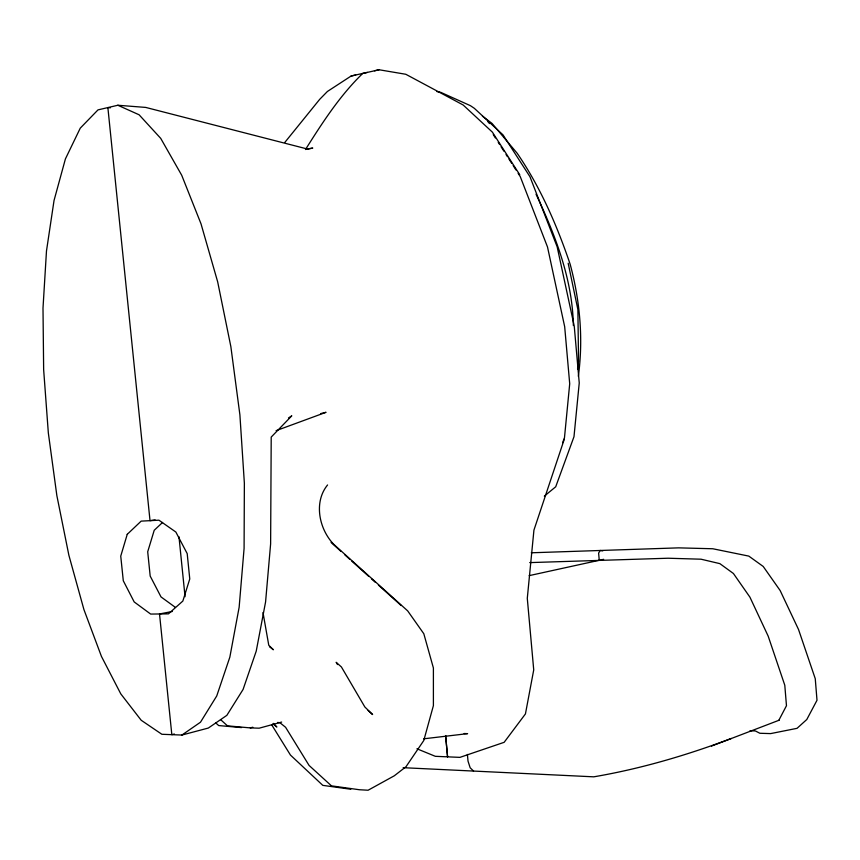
<?xml version="1.0" encoding="UTF-8"?>
<svg xmlns="http://www.w3.org/2000/svg" width="860" height="860" viewBox="0 0 860 860"><rect width="100%" height="100%" fill="white"/><g stroke="black" fill="none" stroke-linecap="round" stroke-linejoin="round"><path stroke-width="1.29" d="M578.339 376.336C583.446 338.883 579.973 300.763 570.191 264.342C556.947 225.341 540.478 187.276 517.129 153.188L492.027 123.431L482.417 116.143M577.565 369.015L578.543 361.211L577.888 309.611L568.18 263.257M564.386 438.933L533.931 530.136L527.288 598.334L533.727 669.897L525.438 713.918L504.143 742.32L459.939 757.37L435.332 756.316L416.939 748.78M562.666 442.674L564.482 437.665L569.707 383.764L564.676 326.671L547.508 246.992L520.257 176.623L518.118 173.301M778.805 720.347L786.47 705.716L784.793 685.248L768.173 636.131L749.92 597.152L733.419 573.502L719.852 563.633L701.04 559.204L668.091 558.226L529.696 562.612M305.472 149.532C322.382 122.69 339.84 95.6 362.759 73.412L367.36 72.401M327.563 484.965C313.502 502.165 319.06 529.008 333.615 544.197L407.661 610.858L423.808 633.734L433.397 667.983L433.397 705.63L423.786 740.514L405.985 766.744L394.278 775.806L368.091 790.232L359.394 789.738L331.465 785.857L309.084 765.443L285.584 727.28L279.984 722.755L277.629 722.432M284.929 142.287L319.694 99.341L327.423 91.461L351.138 76.013L379.142 69.767L405.791 74.272L463.142 104.984L492.371 132.128L519.773 174.784M162.561 522.45L154.22 530.276L147.705 551.776L150.188 576.071L161.013 596.915L175.365 607.364M544.337 496.134L555.711 486.781L573.986 436.708L579.242 382.969L574.243 326.101L557.151 246.788L529.964 176.73L502.992 134.859L474.312 108.295L470.431 105.683L440.707 92.332L436.934 91.611M181.901 735.053L200.487 722.207L216.731 695.966L229.846 657.147L239.144 607.257L244.089 548.39L244.369 483.234L239.897 414.853L230.856 346.612L217.677 281.876L201.014 223.826L181.707 175.246L160.723 138.374L139.094 114.778L117.841 105.253L97.997 109.886L80.259 128.151L65.424 158.885L54.04 200.487L46.483 250.98L43 308.149L43.645 369.606L48.332 432.913L56.857 495.596L68.875 555.248L83.925 609.579L101.448 656.427L120.787 693.87L141.201 720.261L161.863 734.279L181.901 735.053L208.314 728.054L226.857 715.337L243.09 689.43L256.226 651.138L265.579 601.946L270.62 543.928L271.212 437.084L291.787 415.831L288.476 417.96M403.168 767.69L593.765 776.827C640.721 768.818 686.764 755.263 731.301 738.482M711.51 746.082L779.149 720.207M276.103 430.666L326.037 412.305L320.812 413.574M281.661 722.056L259.15 728.194L250.292 727.893L227.481 725.861L220.805 719.798M250.292 727.893L252.819 727.216M174.376 734.01L171.828 734.676L159.519 613.965L172.269 611.471M351.138 76.013L355.696 75.003M374.476 70.789L379.142 69.767M529.147 575.641L603.655 559.322M306.687 149.285L312.771 148.081L307.235 148.974L145.738 107.425L117.841 105.253M155.144 519.913L150.016 520.665L107.876 107.586L110.435 107.779M423.722 738.815L467.603 733.644L464.12 733.526M531.276 552.787L678.615 547.863L712.779 548.755L748.813 556.108L763.218 566.461L780.138 590.519L798.532 629.509L815.258 678.691L817 700.266L806.798 719.508L797.037 728.334L770.635 733.601L759.864 733.268L755.338 730.936L750.017 730.774M241.52 727.592L218.687 725.561L215.699 722.862M350.783 789.243L322.801 785.363L290.465 755.08L271.738 724.883M602.795 550.873L600.205 550.486L598.614 553.109L599.248 560.279M269.47 646.709L273.394 649.762L268.772 645.258L262.988 612.513M273.125 723.98L276.856 726.99L273.233 723.367M331.068 542.466L340.925 551.346M344.881 554.904L349.816 559.344M351.783 561.118L368.564 576.211M371.52 578.877L375.465 582.424M378.421 585.09L401.125 605.515M368.101 710.446L372.616 714.553L364.855 706.984L341.42 666.973L336.152 662.286L337.496 664.576M473.559 771.065L470.162 767.776L468.012 761.089L467.399 754.435M487.813 121.582L489.512 123.582M493.264 134.612L495.392 137.933M498.23 142.351L499.649 144.566M501.079 146.77L503.917 151.199M506.046 154.51L507.464 156.724M508.883 158.928L511.732 163.357M513.151 165.561L515.989 169.99M536.049 194.252C555.431 235.436 572.545 279.575 573.362 325.553M178.977 536.758L185.061 596.732M127.237 534.329L120.744 556.119L123.292 580.769L134.181 601.925L150.661 614.072L168.463 613.857L182.847 601.054L189.759 578.963L187.2 553.603L175.859 532.039L158.939 520.192L141.158 521.128L127.237 534.329M447.587 756.843L445.609 735.547L447.565 756.832"/></g></svg>
